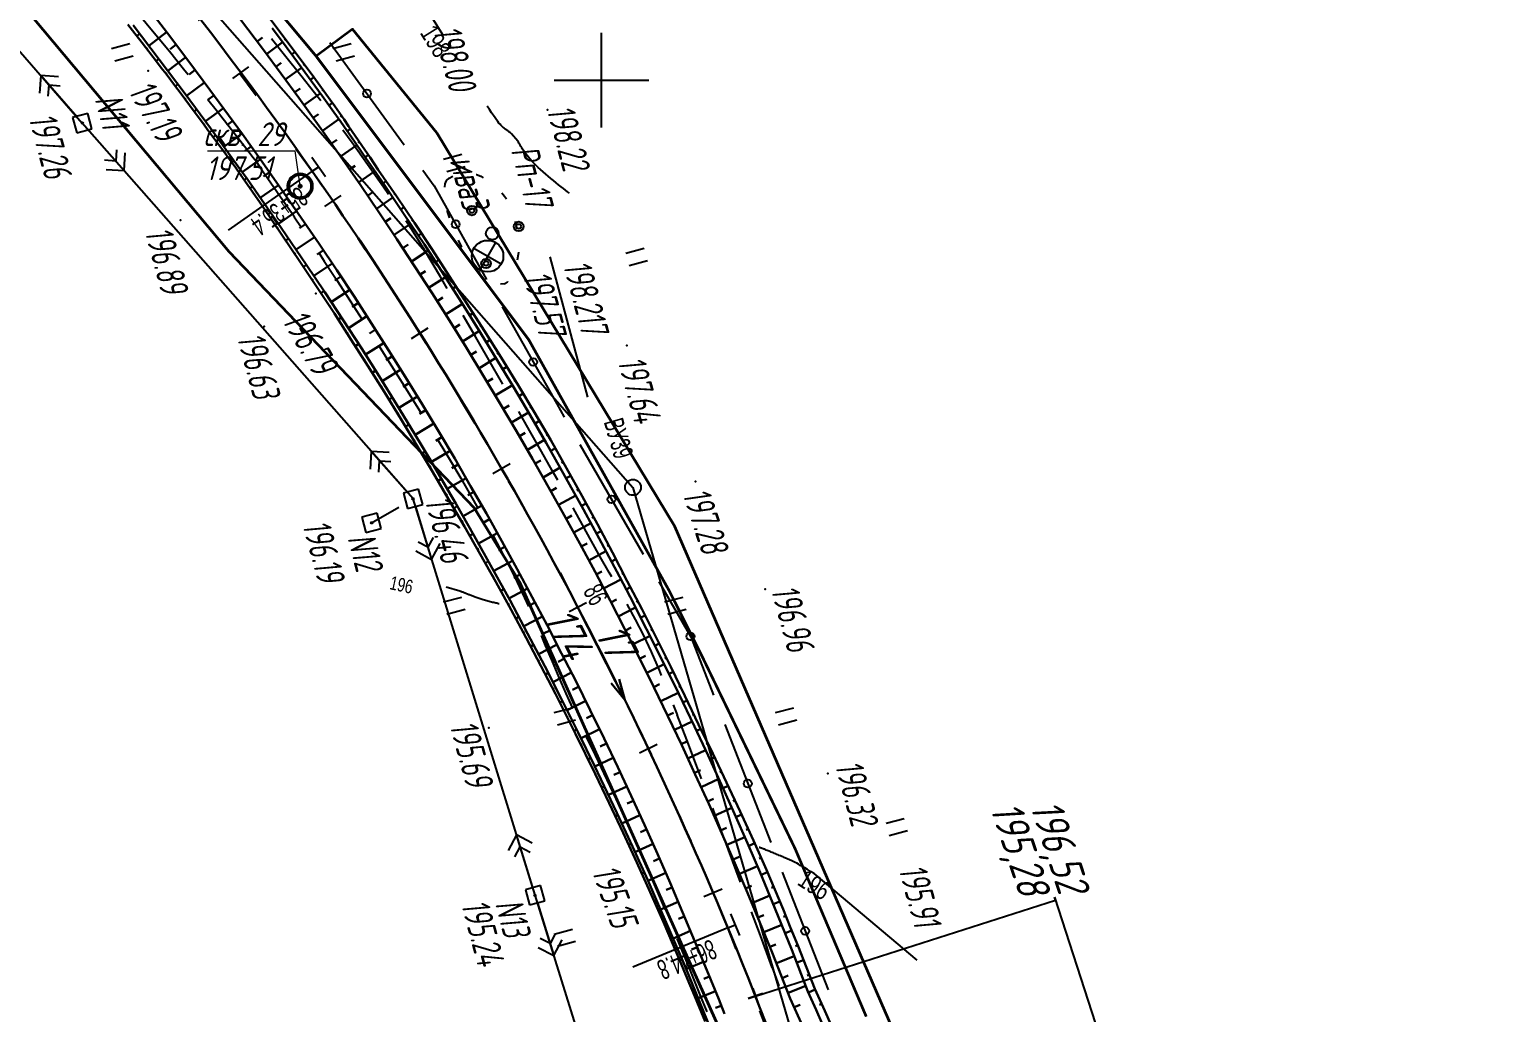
# Model space of a CAD drawing. Header units: millimetres. Extents: x -1799 to 6962, y -1020 to 4121.
# Drawn here: x 5121.9 to 5306, y 2760.7 to 2885.1 of the extents above; entities that cross this region are included whole.
import ezdxf
from ezdxf import colors
from ezdxf.entities.mleader import LeaderData, LeaderLine
from ezdxf.math import Vec2, Vec3

# ---------------------------------------------------------------- set-up
doc = ezdxf.new("R2010")
doc.units = ezdxf.units.MM
doc.linetypes.add('CONTI', pattern=[0])
doc.linetypes.add('STROT', pattern=[1.7, 0.5, -1.2])
for name, color, linetype, lineweight in [('10', 1, 'Continuous', 35), ('геология', 7, 'Continuous', 20), ('КОПИЯ_ОСЬ_13_ОТКОСЫ', 7, 'Continuous', 30), ('ОСЬ_ВЕРХ_ПОКРЫТИЯ_ГРАНИЦЫ_ПОЛОС', 7, 'Continuous', 30), ('ОСЬ_ВЕРХ_ПОКРЫТИЯ_ОСЬ', 1, 'Continuous', 30), ('Отметки', 5, 'Continuous', 30), ('Уклоны ПЧ', 5, 'Continuous', 30)]:
    doc.layers.add(name, color=color, linetype=linetype, lineweight=lineweight)
for name, color, linetype in [('_Ростелеком', 6, 'Continuous'), ('GOR_BDEFAULT', 212, 'CONTI'), ('NAD_MDEFAULT', 7, 'CONTI'), ('PI_OTDEFAULT', 172, 'CONTI'), ('PI_TTDEFAULT', 5, 'CONTI'), ('PLN_O', 7, 'CONTI'), ('SETKR', 2, 'CONTI'), ('SIT_LDEFAULT', 7, 'CONTI'), ('USLZNDEFAULT', 7, 'CONTI'), ('ZAPSKDEFAULT', 7, 'CONTI'), ('КОПИЯ_ОСЬ_ТАНГЕНСЫ', 1, 'Continuous'), ('ОСЬ_ВЕРХ_ПОКРЫТИЯ_ПИКЕТЫ', 1, 'Continuous'), ('ОСЬ_ВЕРХ_ПОКРЫТИЯ_РАЗБИВКА_КРИВ', 1, 'Continuous'), ('ОСЬ_ВЕРХ_ПОКРЫТИЯ_ТАНГЕНСЫ', 1, 'Continuous'), ('разметка', 7, 'Continuous')]:
    doc.layers.add(name, color=color, linetype=linetype)
doc.styles.add('eskd', font='spds.shx', dxfattribs={"width": 1.2, "oblique": 15})
doc.styles.add('SHRFT', font='TXT', dxfattribs={"width": 3.5})
doc.styles.get("Standard").update_dxf_attribs({"font": 'arial.ttf'})
doc.styles.add('STYLE1', font='romand.shx', dxfattribs={"width": 0.9})
doc.styles.add('ГОСТ', font='', dxfattribs={"oblique": 15, "height": 4})
doc.styles.get('ГОСТ').set_extended_font_data('GOST type A')
doc.linetypes.add('кабель_связи_проект.', pattern='A,10,-1,["/",STYLE1,S=3,R=0,X=0,Y=-1.5],-4.1', length=15.1)

# ---------------------------------------------------------------- blocks, each defined once
blk = doc.blocks.new('BL_333')
at = {"color": 0}
for p, q in [((0, -6), (0, 6)), ((-6, 0), (6, 0))]:
    blk.add_line(p, q, dxfattribs=at)
blk = doc.blocks.new('BL_2011')
at = {"color": 0}
for p, q in [((0, 0), (0, 2.4)), ((1.6, 0), (1.6, 2.4))]:
    blk.add_line(p, q, dxfattribs=at)
blk = doc.blocks.new('BL_27')
at = {"color": 0}
for p, q in [((1, 1), (-1, 1)), ((-1, 1), (-1, -1)), ((1, -1), (1, 1)), ((-1, -1), (1, -1))]:
    blk.add_line(p, q, dxfattribs=at)
blk.add_circle((0, 0), 0.1, dxfattribs=at)
blk = doc.blocks.new('BL_7')
at = {"color": 0}
for p, q in [((-1.4, 1.4), (1.4, -1.4)), ((-1.4, -1.4), (1.4, 1.4))]:
    blk.add_line(p, q, dxfattribs=at)
blk.add_circle((0, 0), 2, dxfattribs=at)
blk = doc.blocks.new('BL_2009')
at = {"color": 0}
for centre, radius in [((0, 3.46), 0.6), ((0, 3.46), 0.3), ((0, 0), 0.8), ((-3.46, -1.74), 0.6), ((-3.46, -1.74), 0.3), ((3.46, -1.74), 0.6), ((3.46, -1.74), 0.3)]:
    blk.add_circle(centre, radius, dxfattribs=at)
blk = doc.blocks.new('_None')
blk = doc.blocks.new('Крест')
at = {"layer": 'Отметки'}
for points in [[(-1, 0), (1, 0)], [(0, 1), (0, -1)]]:
    blk.add_lwpolyline(points, dxfattribs=at)
blk = doc.blocks.new('Стрелка')
at = {"layer": 'Уклоны ПЧ', "ltscale": 2}
for points in [[(-0.02, -0.05), (-0.02, 17.97)], [(-0.02, -0.05), (-0.58, 2.62)], [(-0.02, -0.05), (0.53, 2.62)]]:
    blk.add_lwpolyline(points, dxfattribs=at)

msp = doc.modelspace()

# ---------------------------------------------------------------- linework, layer by layer
at = {"layer": '10'}
for points in [[(4557.37, 2900.73), (4579.64, 2901.02), (4603.81, 2901.34), (4619.91, 2900.32), (4644.6, 2910.46), (4659.78, 2923.01), (4694.93, 2965.25), (4750.17, 3035.34), (4784.74, 3082.33), (4817.29, 3118.29), (4841.92, 3139.13), (4849.5, 3141.81), (4850.4, 3137.35), (4862.15, 3136.32), (4879.54, 3127.57), (4921.77, 3093.82), (4990.15, 3039.23), (5067.66, 2951.89), (5147.24, 2856.94), (5178.24, 2824.54), (5178.24, 2824.54), (5183.98, 2815.19), (5213.88, 2748.37)], [(5311.57, 2187.73), (5307.98, 2226.16), (5307.14, 2291.22), (5299.57, 2401.69), (5285, 2489.08), (5263.27, 2574.08), (5241.05, 2659.67), (5213.88, 2748.37), (5183.98, 2815.19), (5178.24, 2824.54), (5178.24, 2824.54), (5147.24, 2856.94), (5067.66, 2951.89), (4990.15, 3039.23), (4921.77, 3093.82), (4879.54, 3127.57), (4862.15, 3136.32), (4850.4, 3137.35)], [(5234.89, 2750.13), (5203.61, 2822.2), (5173.52, 2871.99), (5162.83, 2885.11), (5158.25, 2881.67), (5126.72, 2919.34), (5103.21, 2947.44)]]:
    msp.add_lwpolyline(points, dxfattribs=at)
at = {"layer": '_Ростелеком', "linetype": 'кабель_связи_проект.', "ltscale": 0.25, "const_width": 0.35}
msp.add_lwpolyline([(5227.85, 2760.19), (5218.85, 2781.43), (5206.95, 2806.03), (5202.95, 2814), (5185.14, 2845.82), (5185.14, 2845.82), (5158.25, 2881.67), (5129.32, 2916.23), (5103.21, 2947.44), (5071.34, 2988.98), (5054.13, 3008.1), (5034.93, 3030.9), (5019.36, 3045.91), (5000.28, 3062.64), (4959.87, 3089.54), (4931.65, 3111.72), (4915.74, 3122.39)], dxfattribs=at)
at = {"layer": 'GOR_BDEFAULT', "color": 212, "flags": 128}
for points, elevation in [([(5174.26, 2884.37), (5172.89, 2886.6)], 198), ([(5190.29, 2864.34), (5190.06, 2864.51), (5189.8, 2864.71), (5189.53, 2864.93), (5189.24, 2865.16), (5188.93, 2865.41), (5188.61, 2865.67), (5188.28, 2865.93), (5187.95, 2866.21), (5187.62, 2866.49), (5187.29, 2866.77), (5186.96, 2867.05), (5186.65, 2867.34), (5186.35, 2867.61), (5186.06, 2867.89), (5185.79, 2868.15), (5185.55, 2868.41), (5185.33, 2868.65), (5185.12, 2868.89), (5184.94, 2869.11), (5184.77, 2869.33), (5184.62, 2869.53), (5184.49, 2869.73), (5184.37, 2869.91), (5184.26, 2870.09), (5184.16, 2870.25), (5184.07, 2870.41), (5183.99, 2870.55), (5183.91, 2870.68), (5183.84, 2870.81), (5183.78, 2870.92), (5182.98, 2871.84), (5182.93, 2871.88), (5182.87, 2871.92), (5182.82, 2871.96), (5182.77, 2872), (5182.71, 2872.04), (5182.65, 2872.09), (5182.6, 2872.13), (5182.54, 2872.17), (5182.48, 2872.22), (5182.42, 2872.26), (5182.36, 2872.31), (5182.29, 2872.36), (5182.23, 2872.4), (5182.17, 2872.45), (5182.1, 2872.5), (5182.04, 2872.55), (5181.97, 2872.6), (5181.9, 2872.66), (5181.82, 2872.74), (5181.73, 2872.82), (5181.63, 2872.93), (5181.51, 2873.06), (5181.38, 2873.22), (5181.24, 2873.4), (5181.07, 2873.62), (5180.89, 2873.88), (5180.68, 2874.18), (5180.44, 2874.52), (5180.18, 2874.91), (5179.89, 2875.36)], 198), ([(5181.39, 2812.4), (5181.3, 2812.42), (5181.2, 2812.44), (5181.09, 2812.47), (5180.97, 2812.5), (5180.84, 2812.53), (5180.71, 2812.56), (5180.57, 2812.59), (5180.43, 2812.63), (5180.28, 2812.67), (5180.13, 2812.7), (5179.99, 2812.74), (5179.84, 2812.78), (5179.69, 2812.82), (5179.54, 2812.86), (5179.4, 2812.91), (5179.26, 2812.95), (5179.12, 2812.99), (5178.99, 2813.03), (5178.86, 2813.07), (5178.74, 2813.12), (5178.62, 2813.16), (5178.5, 2813.2), (5178.38, 2813.24), (5178.27, 2813.28), (5178.16, 2813.33), (5178.06, 2813.37), (5177.95, 2813.41), (5177.85, 2813.45), (5177.75, 2813.48), (5177.66, 2813.52), (5177.56, 2813.56), (5177.47, 2813.6), (5177.38, 2813.63), (5177.29, 2813.67), (5177.2, 2813.7), (5177.12, 2813.74), (5177.04, 2813.77), (5176.96, 2813.8), (5176.88, 2813.83), (5176.8, 2813.86), (5176.72, 2813.89), (5176.65, 2813.92), (5176.58, 2813.95), (5176.5, 2813.98), (5176.43, 2814.01), (5174.7, 2814.51)], 196), ([(5234.28, 2767.31), (5221.24, 2778.29), (5220.81, 2778.55), (5220.43, 2778.78), (5220.09, 2778.99), (5219.79, 2779.17), (5219.51, 2779.32), (5219.27, 2779.46), (5219.05, 2779.58), (5218.85, 2779.68), (5218.67, 2779.78), (5218.51, 2779.86), (5218.35, 2779.93), (5218.21, 2780), (5218.06, 2780.06), (5217.92, 2780.12), (5217.77, 2780.18), (5217.62, 2780.25), (5217.47, 2780.31), (5217.32, 2780.38), (5217.16, 2780.45), (5217.01, 2780.51), (5216.85, 2780.58), (5216.7, 2780.64), (5216.54, 2780.71), (5216.39, 2780.77), (5216.24, 2780.84), (5216.1, 2780.9), (5215.95, 2780.96), (5215.81, 2781.01), (5215.68, 2781.07), (5215.55, 2781.12), (5215.42, 2781.17), (5215.3, 2781.22), (5215.19, 2781.26), (5215.08, 2781.31), (5214.98, 2781.35), (5214.88, 2781.38), (5214.79, 2781.42), (5214.7, 2781.45), (5214.62, 2781.48), (5214.55, 2781.51), (5214.48, 2781.53), (5214.42, 2781.56), (5214.36, 2781.58), (5214.31, 2781.6)], 196)]:
    msp.add_lwpolyline(points, dxfattribs=dict(at, elevation=elevation))
at = {"layer": 'NAD_MDEFAULT', "color": 0}
msp.add_line((5187.82, 2856.29), (5192.58, 2838.54), dxfattribs=at)
at = {"layer": 'PI_TTDEFAULT', "color": 5}
for p in [(5137, 2879.84, 197.19), (5187.54, 2874.87, 198.22), (5128.66, 2873.21, 197.26), (5141.09, 2860.93, 196.89), (5158.19, 2851.65, 196.79), (5151.65, 2847.47, 196.63), (5197.54, 2845.08, 197.64), (5206.25, 2827.86, 197.28), (5170.51, 2825.68, 196.46), (5165.26, 2822.65, 196.19), (5215.05, 2814.26, 196.96), (5180.1, 2796.7, 195.69), (5222.99, 2790.94, 196.32), (5185.94, 2775.54, 195.24)]:
    msp.add_point(p, dxfattribs=at)
at = {"layer": 'PLN_O'}
for p, q in [((5159.97, 2883.41), (5169.39, 2870.48)), ((5171.74, 2867.24), (5173.16, 2865.29)), ((5173.16, 2865.29), (5179.82, 2853.44)), ((5181.79, 2849.96), (5188.69, 2837.68)), ((5188.69, 2837.68), (5189.64, 2836.02)), ((5191.63, 2832.55), (5199.61, 2818.68)), ((5201.61, 2815.22), (5205.64, 2808.21)), ((5205.64, 2808.21), (5208.51, 2800.84)), ((5209.96, 2797.12), (5215.76, 2782.21)), ((5217.22, 2778.48), (5223.02, 2763.57))]:
    msp.add_line(p, q, dxfattribs=at)
for centre in [(5164.68, 2876.94), (5175.9, 2860.42), (5185.71, 2842.99), (5195.62, 2825.62), (5205.6, 2808.29), (5212.86, 2789.67), (5220.12, 2771.03)]:
    msp.add_circle(centre, 0.5, dxfattribs=at)
at = {"layer": 'SIT_LDEFAULT', "color": 7}
for p, q in [((5089.73, 2917.75), (5128.66, 2873.21)), ((5137.75, 2884.59), (5135.72, 2887.03)), ((5139.68, 2882.26), (5137.75, 2884.59)), ((5152.6, 2883.92), (5154.26, 2881.85)), ((5141.48, 2880.04), (5139.68, 2882.26)), ((5154.26, 2881.85), (5156.31, 2879.26)), ((5123.4, 2879.23), (5123.24, 2876.98)), ((5128, 2873.96), (5123.4, 2879.23)), ((5125.65, 2879.08), (5123.4, 2879.23)), ((5142.06, 2879.31), (5141.48, 2880.04)), ((5156.32, 2879.26), (5158.04, 2877.1)), ((5124.35, 2876.62), (5124.45, 2878.03)), ((5124.45, 2878.03), (5125.86, 2877.93)), ((5145.6, 2874.84), (5144.55, 2876.17)), ((5158.04, 2877.1), (5158.84, 2876.08)), ((5147.55, 2872.35), (5145.6, 2874.84)), ((5170.51, 2825.68), (5128.66, 2873.21)), ((5129.32, 2872.46), (5133.95, 2867.21)), ((5149.17, 2870.26), (5147.55, 2872.35)), ((5162.82, 2870.7), (5161.64, 2872.33)), ((5132.98, 2869.82), (5132.89, 2868.41)), ((5150.29, 2868.82), (5149.17, 2870.26)), ((5164.75, 2867.99), (5162.82, 2870.7)), ((5132.89, 2868.41), (5131.48, 2868.5)), ((5133.95, 2867.21), (5134.09, 2869.46)), ((5150.7, 2868.29), (5150.29, 2868.82)), ((5150.7, 2868.29), (5151.09, 2867.73)), ((5166.78, 2865.1), (5164.75, 2867.99)), ((5131.69, 2867.35), (5133.95, 2867.21)), ((5151.09, 2867.73), (5152.14, 2866.21)), ((5152.14, 2866.21), (5153.66, 2863.99)), ((5174.75, 2865.94), (5175.07, 2866.26)), ((5175.07, 2866.26), (5175.56, 2866.51)), ((5178.5, 2866.7), (5178.55, 2866.69)), ((5178.55, 2866.7), (5179.08, 2866.48)), ((5179.08, 2866.48), (5179.4, 2866.29)), ((5167.41, 2864.16), (5166.77, 2865.09)), ((5174.52, 2865.1), (5174.58, 2865.51)), ((5174.58, 2865.51), (5174.75, 2865.94)), ((5181.73, 2864.4), (5182.09, 2863.97)), ((5153.67, 2863.99), (5155.49, 2861.34)), ((5182.09, 2863.97), (5182.34, 2863.62)), ((5155.48, 2861.34), (5156.36, 2860.05)), ((5170.35, 2859.77), (5169.64, 2860.85)), ((5174.87, 2862.04), (5174.85, 2862.14)), ((5175.06, 2861.38), (5174.87, 2862.04)), ((5175.13, 2861.18), (5175.06, 2861.38)), ((5183.41, 2860.82), (5183.62, 2859.84)), ((5172, 2857.1), (5170.35, 2859.77)), ((5173.99, 2853.76), (5172, 2857.1)), ((5176.65, 2857.62), (5176.27, 2858.41)), ((5176.71, 2857.51), (5176.65, 2857.62)), ((5158.61, 2856.74), (5159.27, 2855.75)), ((5159.27, 2855.75), (5160.87, 2853.33)), ((5183.81, 2856.57), (5183.67, 2855.89)), ((5183.84, 2856.87), (5183.81, 2856.57)), ((5160.87, 2853.33), (5162.54, 2850.73)), ((5174.84, 2852.3), (5173.98, 2853.76)), ((5178.56, 2854.64), (5178.27, 2854.96)), ((5178.98, 2854.27), (5178.56, 2854.64)), ((5182.05, 2852.86), (5181.59, 2852.82)), ((5182.45, 2853.13), (5182.05, 2852.85)), ((5182.47, 2853.16), (5182.45, 2853.13)), ((5162.54, 2850.73), (5164.06, 2848.35)), ((5178.44, 2846.15), (5176.86, 2848.86)), ((5180.61, 2842.4), (5178.44, 2846.15)), ((5166.2, 2844.98), (5166.96, 2843.79)), ((5166.97, 2843.79), (5169.37, 2839.98)), ((5181.88, 2840.2), (5180.61, 2842.4)), ((5169.37, 2839.98), (5171.54, 2836.52)), ((5184.09, 2836.36), (5183.88, 2836.73)), ((5185.42, 2834.04), (5184.1, 2836.36)), ((5173.65, 2833.13), (5173.69, 2833.07)), ((5173.68, 2833.06), (5175.25, 2830.48)), ((5186.76, 2831.67), (5185.42, 2834.04)), ((5165.22, 2831.68), (5165.08, 2829.43)), ((5169.85, 2826.43), (5165.22, 2831.68)), ((5167.48, 2831.54), (5165.22, 2831.68)), ((5188.11, 2829.28), (5186.76, 2831.67)), ((5166.19, 2829.07), (5166.28, 2830.48)), ((5166.28, 2830.48), (5167.69, 2830.39)), ((5175.25, 2830.48), (5176.54, 2828.3)), ((5188.81, 2828.04), (5188.11, 2829.28)), ((5176.54, 2828.3), (5177.82, 2826.05)), ((5170.46, 2825.65), (5170.51, 2825.68)), ((5185.94, 2775.54), (5170.51, 2825.68)), ((5177.83, 2826.05), (5178.71, 2824.5)), ((5165.26, 2822.65), (5168.72, 2824.65)), ((5170.8, 2824.72), (5172.86, 2818.03)), ((5191.94, 2822.39), (5190.75, 2824.54)), ((5193.09, 2820.32), (5191.94, 2822.39)), ((5172.39, 2819.56), (5171.14, 2820.22)), ((5173.05, 2820.81), (5172.39, 2819.56)), ((5180.63, 2821), (5181.54, 2819.32)), ((5194.2, 2818.34), (5193.09, 2820.32)), ((5170.86, 2819.09), (5172.86, 2818.03)), ((5172.86, 2818.03), (5173.92, 2820.03)), ((5181.54, 2819.32), (5182.65, 2817.18)), ((5195.33, 2816.36), (5194.2, 2818.34)), ((5182.65, 2817.18), (5183.68, 2815.15)), ((5183.68, 2815.15), (5184.63, 2813.17)), ((5195.64, 2815.82), (5195.33, 2816.36)), ((5184.63, 2813.17), (5185.13, 2812.06)), ((5198.66, 2810.4), (5197.61, 2812.34)), ((5199.7, 2808.38), (5198.66, 2810.4)), ((5186.71, 2808.38), (5187.23, 2807.13)), ((5200.67, 2806.33), (5199.7, 2808.38)), ((5187.24, 2807.13), (5188.09, 2805.11)), ((5201.67, 2804.03), (5200.67, 2806.33)), ((5188.09, 2805.11), (5188.95, 2803.09)), ((5201.95, 2803.34), (5201.67, 2804.03)), ((5188.95, 2803.09), (5189.84, 2801.08)), ((5189.84, 2801.08), (5190.7, 2799.22)), ((5203.95, 2798.36), (5203.45, 2799.63)), ((5205.15, 2795.2), (5203.94, 2798.36)), ((5192.43, 2795.6), (5193.55, 2793.26)), ((5206.38, 2791.97), (5205.15, 2795.2)), ((5193.55, 2793.26), (5195.04, 2790.13)), ((5207.02, 2790.28), (5206.38, 2791.97)), ((5195.04, 2790.13), (5196.56, 2786.92)), ((5196.56, 2786.92), (5196.72, 2786.58)), ((5208.75, 2785.71), (5208.44, 2786.54)), ((5209.99, 2782.44), (5208.75, 2785.71)), ((5183.59, 2783.19), (5182.53, 2781.19)), ((5183.4, 2780.41), (5184.06, 2781.66)), ((5185.65, 2776.5), (5183.59, 2783.19)), ((5185.59, 2782.13), (5183.59, 2783.19)), ((5184.06, 2781.66), (5185.31, 2781)), ((5198.38, 2782.95), (5199.39, 2780.68)), ((5211.39, 2778.67), (5209.99, 2782.44)), ((5199.39, 2780.68), (5200.77, 2777.49)), ((5211.94, 2777.18), (5211.39, 2778.67)), ((5200.77, 2777.49), (5202.28, 2773.93)), ((5201.7, 2725.15), (5185.94, 2775.54)), ((5186.24, 2774.59), (5188.33, 2767.9)), ((5202.28, 2773.93), (5202.35, 2773.76)), ((5214.45, 2770.44), (5213.34, 2773.43)), ((5188.51, 2770.68), (5187.85, 2769.43)), ((5215.96, 2766.39), (5214.45, 2770.44)), ((5186.32, 2768.95), (5188.33, 2767.9)), ((5187.85, 2769.43), (5186.6, 2770.09)), ((5188.33, 2767.9), (5189.38, 2769.91)), ((5203.9, 2770.07), (5205.46, 2766.3)), ((5205.45, 2766.3), (5206.98, 2762.52)), ((5216.84, 2764.07), (5215.97, 2766.39)), ((5206.98, 2762.52), (5207.66, 2760.81))]:
    msp.add_line(p, q, dxfattribs=at)
at = {"layer": 'геология', "color": 1, "linetype": 'Continuous'}
for p, q in [((5144.48, 2869.69), (5155.57, 2869.69)), ((5155.57, 2869.69), (5156.19, 2865.28))]:
    msp.add_line(p, q, dxfattribs=at)
at = {"layer": 'геология', "color": 1, "linetype": 'Continuous', "lineweight": 50}
for radius in [1.5, 0.103]:
    msp.add_circle((5156.22, 2865.23), radius, dxfattribs=at)
at = {"layer": 'КОПИЯ_ОСЬ_13_ОТКОСЫ'}
for points in [[(5137.33, 2887.33), (5139.45, 2884.57), (5142.14, 2881.01), (5144.81, 2877.43), (5148.91, 2871.82), (5151.22, 2868.59), (5153.5, 2865.35), (5156.36, 2861.24), (5158.63, 2857.93), (5160.87, 2854.59), (5163.08, 2851.24), (5165.26, 2847.87), (5167.42, 2844.49), (5169.55, 2841.08), (5171.65, 2837.66), (5173.73, 2834.23), (5175.78, 2830.77), (5177.79, 2827.3), (5179.78, 2823.81), (5181.75, 2820.31), (5183.68, 2816.79), (5185.59, 2813.26), (5187.46, 2809.71), (5189.31, 2806.14), (5191.13, 2802.56), (5192.92, 2798.97), (5194.68, 2795.36), (5196.41, 2791.74), (5198.11, 2788.1), (5199.78, 2784.45), (5201.43, 2780.78), (5203.04, 2777.11), (5204.62, 2773.42), (5206.18, 2769.71), (5207.7, 2766.05), (5209.19, 2762.38), (5209.93, 2760.54)], [(5148.54, 2886.49), (5151.57, 2882.47), (5153.81, 2879.44), (5156.05, 2876.39), (5158.82, 2872.54), (5161.56, 2868.66), (5163.88, 2865.3), (5166.18, 2861.93), (5168.45, 2858.53), (5170.7, 2855.12), (5172.91, 2851.69), (5175.1, 2848.24), (5177.26, 2844.77), (5179.4, 2841.28), (5181.5, 2837.78), (5183.58, 2834.26), (5185.62, 2830.73), (5187.64, 2827.18), (5189.63, 2823.61), (5191.59, 2820.03), (5193.53, 2816.43), (5195.43, 2812.81), (5197.3, 2809.18), (5199.14, 2805.54), (5200.96, 2801.87), (5202.74, 2798.2), (5204.5, 2794.51), (5206.22, 2790.81), (5207.92, 2787.09), (5209.58, 2783.36), (5211.22, 2779.62), (5212.82, 2775.86), (5214.39, 2772.09), (5215.94, 2768.31), (5218.24, 2762.5), (5219.77, 2759.04)], [(5151.86, 2887.11), (5155.83, 2881.86), (5157.94, 2879.02), (5160.03, 2876.15), (5160.62, 2875.33), (5161.2, 2874.5), (5161.78, 2873.66), (5162.36, 2872.83), (5164.03, 2870.39), (5165.07, 2868.84), (5166.11, 2867.29), (5168.41, 2863.95), (5170.68, 2860.59), (5172.92, 2857.21), (5175.14, 2853.81), (5177.32, 2850.4), (5179.51, 2846.98), (5181.66, 2843.54), (5183.79, 2840.08), (5185.88, 2836.61), (5187.96, 2833.12), (5189.94, 2829.58), (5191.91, 2826.03), (5193.84, 2822.47), (5195.74, 2818.88), (5197.62, 2815.28), (5199.48, 2811.68), (5201.31, 2808.06), (5203.12, 2804.43), (5204.89, 2800.78), (5206.64, 2797.12), (5208.42, 2793.47), (5210.17, 2789.81), (5211.89, 2786.14), (5213.58, 2782.45), (5215.24, 2778.74), (5217.32, 2773.79), (5218.28, 2771.44), (5219.23, 2769.09), (5221.34, 2763.71), (5222.17, 2761.86), (5222.59, 2760.93), (5223.43, 2759.09)], [(5134.43, 2885.7), (5135.03, 2884.92), (5136.25, 2883.36), (5138.06, 2881.01), (5138.65, 2880.22), (5139.25, 2879.43), (5139.85, 2878.65), (5140.43, 2877.85), (5141.03, 2877.06), (5141.62, 2876.28), (5142.21, 2875.48), (5142.56, 2875.01), (5143.98, 2873.11), (5144.56, 2872.31), (5146.33, 2869.94), (5146.91, 2869.14), (5147.49, 2868.35), (5148.07, 2867.55), (5148.65, 2866.75), (5151.44, 2862.69), (5153.99, 2858.95), (5156.2, 2855.69), (5158.39, 2852.42), (5160.55, 2849.12), (5162.68, 2845.81), (5164.79, 2842.49), (5166.88, 2839.16), (5168.96, 2835.81), (5171, 2832.44), (5173.02, 2829.06), (5175.01, 2825.66), (5177.03, 2822.19), (5179.02, 2818.69), (5180.98, 2815.19), (5182.91, 2811.66), (5184.82, 2808.12), (5186.69, 2804.57), (5188.54, 2801), (5191.08, 2795.97), (5193.56, 2790.92), (5195.34, 2787.19), (5197.1, 2783.45), (5198.82, 2779.7), (5200.51, 2775.93), (5202.18, 2772.15), (5204.45, 2766.86), (5204.83, 2765.95), (5205.59, 2764.14), (5205.97, 2763.22), (5207.48, 2759.57)], [(5135.09, 2885.59), (5138.39, 2881.27), (5141.66, 2876.92), (5144.88, 2872.55), (5146.62, 2870.16), (5148.35, 2867.75), (5149.5, 2866.15), (5153.84, 2859.95), (5157, 2855.33), (5159.36, 2851.82), (5161.68, 2848.3), (5163.97, 2844.75), (5166.23, 2841.18), (5168.46, 2837.59), (5170.66, 2833.99), (5172.83, 2830.36), (5174.97, 2826.72), (5175.91, 2825.1), (5178.24, 2821.02), (5180.53, 2816.93), (5182.78, 2812.81), (5184.99, 2808.67), (5187.17, 2804.51), (5189.31, 2800.33), (5191.41, 2796.13), (5193.47, 2791.92), (5194.28, 2790.22), (5196.29, 2785.98), (5198.27, 2781.72), (5200.2, 2777.44), (5202.08, 2773.14), (5202.84, 2771.4), (5203.58, 2769.66), (5204.92, 2766.52), (5205.87, 2764.25), (5208.19, 2758.58)], [(5135.09, 2885.59), (5138.39, 2881.27), (5141.66, 2876.92), (5144.88, 2872.55), (5146.62, 2870.16), (5148.35, 2867.75), (5149.5, 2866.15), (5153.84, 2859.95), (5157, 2855.33), (5159.36, 2851.82), (5161.68, 2848.3), (5163.97, 2844.75), (5166.23, 2841.18), (5168.46, 2837.59), (5170.66, 2833.99), (5172.83, 2830.36), (5174.97, 2826.72), (5175.91, 2825.1), (5178.24, 2821.02), (5180.53, 2816.93), (5182.78, 2812.81), (5184.99, 2808.67), (5187.17, 2804.51), (5189.31, 2800.33), (5191.41, 2796.13), (5193.47, 2791.92), (5194.28, 2790.22), (5196.29, 2785.98), (5198.27, 2781.72), (5200.2, 2777.44), (5202.08, 2773.14), (5202.84, 2771.4), (5203.58, 2769.66), (5204.92, 2766.52), (5205.87, 2764.25), (5208.19, 2758.58)], [(5135.57, 2884.23), (5135.93, 2884.5)], [(5139.33, 2884.73), (5137.08, 2883)], [(5152.69, 2885.21), (5153.6, 2883.99), (5155.41, 2881.56), (5158.99, 2876.65), (5160.47, 2874.6), (5161.35, 2873.36), (5162.8, 2871.29), (5163.1, 2870.87), (5164.16, 2869.34), (5165.22, 2867.81), (5166.84, 2865.45), (5169.4, 2861.65), (5171.94, 2857.84), (5174.44, 2853.99), (5176.9, 2850.13), (5179.05, 2846.69), (5181.16, 2843.24), (5183.25, 2839.77), (5185.32, 2836.28), (5187.35, 2832.77), (5189.73, 2828.57), (5192.06, 2824.35), (5194.36, 2820.11), (5196.62, 2815.85), (5197.96, 2813.28), (5200.05, 2809.21), (5202.11, 2805.12), (5204.14, 2801.01), (5206.12, 2796.88), (5207.84, 2793.21), (5209.53, 2789.52), (5211.19, 2785.83), (5212.82, 2782.12), (5214.42, 2778.4), (5216.3, 2773.91), (5218.42, 2768.65), (5220.48, 2763.37), (5221.51, 2761.06), (5222.32, 2759.21)], [(5152.69, 2885.21), (5153.6, 2883.99), (5155.41, 2881.56), (5158.99, 2876.65), (5160.47, 2874.6), (5161.35, 2873.36), (5162.8, 2871.29), (5163.1, 2870.87), (5164.16, 2869.34), (5165.22, 2867.81), (5166.84, 2865.45), (5169.4, 2861.65), (5171.94, 2857.84), (5174.44, 2853.99), (5176.9, 2850.13), (5179.05, 2846.69), (5181.17, 2843.24), (5183.25, 2839.77), (5185.32, 2836.28), (5187.35, 2832.77), (5189.73, 2828.57), (5192.06, 2824.35), (5194.36, 2820.11), (5196.62, 2815.85), (5197.96, 2813.28), (5200.05, 2809.21), (5202.11, 2805.12), (5204.14, 2801.01), (5206.12, 2796.88), (5207.84, 2793.21), (5209.53, 2789.52), (5211.19, 2785.83), (5212.82, 2782.12), (5214.42, 2778.4), (5216.3, 2773.91), (5218.42, 2768.65), (5220.48, 2763.37), (5221.51, 2761.06), (5222.32, 2759.21)], [(5136.8, 2882.64), (5136.92, 2882.74)], [(5140.54, 2883.14), (5139.78, 2882.57)], [(5150.77, 2883.54), (5151.45, 2884.05)], [(5151.97, 2881.94), (5154, 2883.45)], [(5154.36, 2883.8), (5154.23, 2883.7)], [(5138.02, 2881.06), (5138.36, 2881.32)], [(5141.74, 2881.54), (5139.48, 2879.83)], [(5153.16, 2880.33), (5153.84, 2880.83)], [(5155.57, 2882.21), (5155.16, 2881.9)], [(5139.22, 2879.46), (5139.34, 2879.55)], [(5142.94, 2879.94), (5142.19, 2879.37)], [(5154.34, 2878.72), (5156.39, 2880.22)], [(5156.76, 2880.6), (5156.63, 2880.5)], [(5157.95, 2879), (5157.52, 2878.67)], [(5140.42, 2877.86), (5140.77, 2878.12)], [(5144.14, 2878.34), (5141.86, 2876.65)], [(5155.53, 2877.11), (5156.21, 2877.6)], [(5159.14, 2877.38), (5158.99, 2877.28)], [(5141.63, 2876.27), (5141.74, 2876.35)], [(5145.33, 2876.73), (5144.56, 2876.17)], [(5156.7, 2875.49), (5158.76, 2876.97)], [(5160.31, 2875.76), (5159.86, 2875.44)], [(5142.82, 2874.66), (5143.15, 2874.91)], [(5146.51, 2875.11), (5144.23, 2873.45)], [(5147.69, 2873.5), (5146.93, 2872.94)], [(5157.87, 2873.86), (5158.56, 2874.36)], [(5159.03, 2872.24), (5161.1, 2873.71)], [(5161.46, 2874.13), (5161.31, 2874.02)], [(5144.02, 2873.06), (5144.13, 2873.14)], [(5145.21, 2871.45), (5145.52, 2871.68)], [(5148.87, 2871.88), (5146.58, 2870.21)], [(5162.6, 2872.48), (5162.17, 2872.19)], [(5146.4, 2869.84), (5146.5, 2869.92)], [(5150.03, 2870.26), (5149.27, 2869.71)], [(5160.19, 2870.61), (5160.88, 2871.09)], [(5161.34, 2868.97), (5163.41, 2870.42)], [(5163.72, 2870.83), (5163.58, 2870.73)], [(5147.58, 2868.23), (5147.86, 2868.44)], [(5151.19, 2868.63), (5148.89, 2867)], [(5164.85, 2869.18), (5164.46, 2868.91)], [(5148.75, 2866.61), (5148.84, 2866.67)], [(5152.35, 2867), (5151.58, 2866.45)], [(5162.48, 2867.33), (5163.18, 2867.81)], [(5163.62, 2865.68), (5165.69, 2867.11)], [(5165.97, 2867.52), (5165.83, 2867.43)], [(5149.88, 2864.96), (5150.18, 2865.17)], [(5153.5, 2865.36), (5151.18, 2863.74)], [(5164.75, 2864.03), (5165.44, 2864.51)], [(5167.1, 2865.87), (5166.72, 2865.61)], [(5151.01, 2863.31), (5151.12, 2863.38)], [(5154.64, 2863.72), (5153.87, 2863.18)], [(5165.88, 2862.38), (5167.96, 2863.79)], [(5168.23, 2864.22), (5168.1, 2864.13)], [(5169.35, 2862.56), (5168.97, 2862.3)], [(5152.14, 2861.66), (5152.48, 2861.89)], [(5155.78, 2862.08), (5153.47, 2860.48)], [(5166.99, 2860.72), (5167.69, 2861.19)], [(5170.47, 2860.9), (5170.34, 2860.82)], [(5153.27, 2860.01), (5153.38, 2860.08)], [(5158.05, 2858.78), (5155.72, 2857.2)], [(5156.92, 2860.43), (5156.14, 2859.9)], [(5168.1, 2859.06), (5170.2, 2860.46)], [(5171.58, 2859.24), (5171.18, 2858.98)], [(5154.39, 2858.35), (5154.76, 2858.6)], [(5159.17, 2857.12), (5158.39, 2856.6)], [(5169.21, 2857.39), (5169.91, 2857.85)], [(5170.31, 2855.72), (5172.42, 2857.1)], [(5172.68, 2857.57), (5172.55, 2857.49)], [(5155.52, 2856.7), (5155.64, 2856.78)], [(5156.64, 2855.04), (5157.02, 2855.3)], [(5160.28, 2855.46), (5157.96, 2853.91)], [(5173.78, 2855.9), (5173.38, 2855.64)], [(5157.75, 2853.38), (5157.88, 2853.46)], [(5161.39, 2853.8), (5160.62, 2853.28)], [(5171.4, 2854.04), (5172.1, 2854.5)], [(5172.48, 2852.36), (5174.61, 2853.73)], [(5174.87, 2854.22), (5174.73, 2854.14)], [(5158.85, 2851.71), (5159.25, 2851.98)], [(5162.5, 2852.13), (5160.17, 2850.6)], [(5175.95, 2852.54), (5175.54, 2852.28)], [(5159.95, 2850.04), (5160.08, 2850.13)], [(5163.59, 2850.46), (5162.81, 2849.95)], [(5173.56, 2850.68), (5174.27, 2851.13)], [(5174.63, 2848.99), (5176.77, 2850.34)], [(5177.03, 2850.86), (5176.89, 2850.77)], [(5161.04, 2848.36), (5161.46, 2848.63)], [(5164.68, 2848.78), (5162.35, 2847.27)], [(5175.69, 2847.29), (5176.41, 2847.74)], [(5178.11, 2849.17), (5177.68, 2848.9)], [(5162.12, 2846.68), (5162.26, 2846.77)], [(5165.76, 2847.1), (5164.98, 2846.6)], [(5176.75, 2845.6), (5178.9, 2846.93)], [(5179.18, 2847.49), (5179.04, 2847.39)], [(5163.2, 2845), (5163.64, 2845.27)], [(5166.84, 2845.41), (5164.5, 2843.93)], [(5177.8, 2843.9), (5178.52, 2844.34)], [(5180.25, 2845.79), (5179.78, 2845.5)], [(5181.31, 2844.1), (5181.15, 2844)], [(5164.27, 2843.31), (5164.42, 2843.4)], [(5167.9, 2843.72), (5167.12, 2843.23)], [(5178.85, 2842.19), (5181, 2843.5)], [(5182.36, 2842.4), (5181.86, 2842.09)], [(5165.34, 2841.61), (5165.78, 2841.9)], [(5168.97, 2842.03), (5166.62, 2840.56)], [(5170.02, 2840.33), (5169.24, 2839.84)], [(5179.88, 2840.48), (5180.6, 2840.92)], [(5183.41, 2840.69), (5183.24, 2840.59)], [(5166.41, 2839.92), (5166.55, 2840.02)], [(5167.46, 2838.23), (5167.9, 2838.5)], [(5171.07, 2838.62), (5168.72, 2837.18)], [(5180.91, 2838.77), (5183.08, 2840.06)], [(5184.45, 2838.99), (5183.91, 2838.66)], [(5172.11, 2836.91), (5171.32, 2836.44)], [(5181.94, 2837.05), (5182.66, 2837.48)], [(5185.49, 2837.27), (5185.31, 2837.17)], [(5168.52, 2836.52), (5168.66, 2836.61)], [(5169.56, 2834.82), (5170, 2835.09)], [(5173.14, 2835.2), (5170.79, 2833.78)], [(5182.96, 2835.33), (5185.13, 2836.6)], [(5186.51, 2835.56), (5185.94, 2835.21)], [(5170.6, 2833.11), (5170.74, 2833.2)], [(5174.17, 2833.49), (5173.38, 2833.02)], [(5183.97, 2833.6), (5184.69, 2834.02)], [(5184.97, 2831.87), (5187.15, 2833.13)], [(5187.53, 2833.84), (5187.34, 2833.72)], [(5171.63, 2831.4), (5172.06, 2831.65)], [(5175.19, 2831.77), (5172.83, 2830.37)], [(5188.53, 2832.1), (5187.93, 2831.76)], [(5172.65, 2829.68), (5172.8, 2829.76)], [(5176.2, 2830.04), (5175.41, 2829.58)], [(5185.96, 2830.14), (5186.69, 2830.55)], [(5186.95, 2828.4), (5189.13, 2829.63)], [(5189.51, 2830.36), (5189.31, 2830.25)], [(5173.67, 2827.96), (5174.1, 2828.21)], [(5177.21, 2828.31), (5174.84, 2826.94)], [(5190.48, 2828.61), (5189.89, 2828.28)], [(5174.68, 2826.23), (5174.83, 2826.31)], [(5178.21, 2826.58), (5177.42, 2826.13)], [(5187.94, 2826.66), (5188.66, 2827.06)], [(5188.91, 2824.91), (5191.09, 2826.12)], [(5191.45, 2826.86), (5191.25, 2826.75)], [(5175.69, 2824.5), (5176.11, 2824.75)], [(5179.2, 2824.84), (5176.83, 2823.5)], [(5192.41, 2825.11), (5191.83, 2824.79)], [(5176.69, 2822.77), (5176.83, 2822.85)], [(5180.19, 2823.1), (5179.39, 2822.66)], [(5189.88, 2823.16), (5190.61, 2823.56)], [(5190.84, 2821.41), (5193.02, 2822.6)], [(5193.36, 2823.35), (5193.17, 2823.24)], [(5177.69, 2821.04), (5178.1, 2821.27)], [(5181.16, 2821.36), (5178.79, 2820.04)], [(5194.31, 2821.59), (5193.73, 2821.28)], [(5178.68, 2819.3), (5178.81, 2819.38)], [(5182.13, 2819.61), (5181.34, 2819.17)], [(5191.8, 2819.65), (5192.53, 2820.04)], [(5192.75, 2817.89), (5194.92, 2819.05)], [(5195.25, 2819.82), (5195.06, 2819.72)], [(5179.66, 2817.56), (5180.06, 2817.78)], [(5183.1, 2817.86), (5180.73, 2816.56)], [(5193.69, 2816.12), (5194.41, 2816.51)], [(5196.18, 2818.05), (5195.61, 2817.75)], [(5180.64, 2815.81), (5180.77, 2815.88)], [(5184.06, 2816.1), (5183.26, 2815.67)], [(5194.62, 2814.35), (5196.8, 2815.5)], [(5197.1, 2816.28), (5196.92, 2816.18)], [(5181.6, 2814.06), (5181.99, 2814.27)], [(5185, 2814.34), (5182.64, 2813.07)], [(5195.55, 2812.58), (5196.27, 2812.96)], [(5198.03, 2814.5), (5197.47, 2814.21)], [(5198.94, 2812.72), (5198.76, 2812.63)], [(5182.56, 2812.31), (5182.69, 2812.37)], [(5185.95, 2812.58), (5185.16, 2812.16)], [(5196.47, 2810.81), (5198.66, 2811.93)], [(5199.86, 2810.94), (5199.31, 2810.66)], [(5183.52, 2810.55), (5183.89, 2810.75)], [(5186.88, 2810.81), (5184.52, 2809.56)], [(5187.81, 2809.04), (5187.02, 2808.63)], [(5197.38, 2809.03), (5198.11, 2809.4)], [(5200.76, 2809.16), (5200.58, 2809.07)], [(5184.46, 2808.79), (5184.59, 2808.85)], [(5185.4, 2807.02), (5185.76, 2807.21)], [(5188.73, 2807.26), (5186.37, 2806.04)], [(5198.29, 2807.24), (5200.49, 2808.36)], [(5201.66, 2807.37), (5201.12, 2807.1)], [(5189.65, 2805.48), (5188.86, 2805.08)], [(5199.18, 2805.46), (5199.92, 2805.82)], [(5202.55, 2805.58), (5202.37, 2805.49)], [(5186.34, 2805.25), (5186.46, 2805.31)], [(5187.26, 2803.48), (5187.61, 2803.66)], [(5190.55, 2803.7), (5188.2, 2802.51)], [(5200.08, 2803.67), (5202.29, 2804.76)], [(5203.43, 2803.79), (5202.9, 2803.53)], [(5188.18, 2801.7), (5188.3, 2801.76)], [(5191.45, 2801.92), (5190.67, 2801.52)], [(5200.96, 2801.87), (5201.7, 2802.23)], [(5204.31, 2801.99), (5204.13, 2801.9)], [(5189.09, 2799.92), (5189.43, 2800.09)], [(5192.35, 2800.13), (5190, 2798.96)], [(5201.84, 2800.07), (5204.06, 2801.16)], [(5205.18, 2800.19), (5204.65, 2799.94)], [(5190, 2798.13), (5190.11, 2798.19)], [(5193.23, 2798.33), (5192.45, 2797.95)], [(5202.71, 2798.27), (5203.45, 2798.63)], [(5206.04, 2798.38), (5205.86, 2798.3)], [(5190.89, 2796.34), (5191.22, 2796.51)], [(5194.11, 2796.54), (5191.77, 2795.4)], [(5203.57, 2796.47), (5205.81, 2797.53)], [(5206.9, 2796.58), (5206.38, 2796.32)], [(5191.78, 2794.55), (5191.89, 2794.61)], [(5194.98, 2794.73), (5194.2, 2794.36)], [(5204.43, 2794.66), (5205.17, 2795.01)], [(5207.78, 2794.78), (5207.61, 2794.7)], [(5192.66, 2792.76), (5192.99, 2792.92)], [(5195.84, 2792.93), (5193.51, 2791.82)], [(5205.27, 2792.85), (5207.52, 2793.9)], [(5208.65, 2792.98), (5208.07, 2792.7)], [(5193.54, 2790.96), (5193.64, 2791.01)], [(5196.7, 2791.12), (5195.92, 2790.76)], [(5206.12, 2791.04), (5206.87, 2791.38)], [(5209.52, 2791.18), (5209.32, 2791.09)], [(5194.41, 2789.16), (5194.72, 2789.31)], [(5197.55, 2789.31), (5195.23, 2788.23)], [(5206.95, 2789.22), (5209.2, 2790.25)], [(5210.37, 2789.37), (5209.74, 2789.07)], [(5195.27, 2787.35), (5195.37, 2787.4)], [(5198.39, 2787.5), (5197.62, 2787.14)], [(5207.78, 2787.4), (5208.53, 2787.74)], [(5211.22, 2787.56), (5211.01, 2787.46)], [(5196.12, 2785.54), (5196.43, 2785.69)], [(5199.22, 2785.68), (5196.92, 2784.63)], [(5208.6, 2785.57), (5210.85, 2786.58)], [(5212.07, 2785.75), (5211.37, 2785.42)], [(5196.97, 2783.73), (5197.07, 2783.78)], [(5200.05, 2783.86), (5199.28, 2783.51)], [(5209.41, 2783.75), (5210.16, 2784.08)], [(5212.9, 2783.93), (5212.67, 2783.82)], [(5197.81, 2781.92), (5198.11, 2782.06)], [(5200.87, 2782.03), (5198.59, 2781.01)], [(5210.22, 2781.92), (5212.48, 2782.9)], [(5213.73, 2782.11), (5212.97, 2781.77)], [(5198.64, 2780.1), (5198.74, 2780.14)], [(5201.68, 2780.21), (5200.92, 2779.87)], [(5211.01, 2780.08), (5211.77, 2780.41)], [(5214.55, 2780.29), (5214.3, 2780.17)], [(5199.47, 2778.28), (5199.76, 2778.41)], [(5202.49, 2778.38), (5200.22, 2777.38)], [(5211.8, 2778.24), (5214.07, 2779.21)], [(5215.36, 2778.45), (5214.54, 2778.11)], [(5200.28, 2776.45), (5200.38, 2776.5)], [(5203.29, 2776.54), (5202.53, 2776.21)], [(5212.59, 2776.4), (5213.34, 2776.73)], [(5216.14, 2776.61), (5215.86, 2776.5)], [(5201.09, 2774.62), (5201.38, 2774.75)], [(5204.07, 2774.7), (5201.82, 2773.74)], [(5213.36, 2774.56), (5215.63, 2775.51)], [(5216.91, 2774.77), (5216.08, 2774.42)], [(5201.9, 2772.79), (5201.99, 2772.83)], [(5204.86, 2772.86), (5204.11, 2772.55)], [(5214.13, 2772.72), (5214.89, 2773.03)], [(5217.68, 2772.92), (5217.4, 2772.81)], [(5202.69, 2770.95), (5202.98, 2771.08)], [(5205.63, 2771.02), (5203.4, 2770.09)], [(5214.89, 2770.87), (5217.16, 2771.79)], [(5218.43, 2771.07), (5217.59, 2770.73)], [(5203.48, 2769.12), (5203.58, 2769.16)], [(5206.49, 2768.98), (5205.74, 2768.66)], [(5215.65, 2769.01), (5216.4, 2769.32)], [(5219.18, 2769.21), (5218.9, 2769.1)], [(5204.27, 2767.28), (5204.54, 2767.4)], [(5207.25, 2767.13), (5205.04, 2766.21)], [(5216.48, 2766.93), (5218.74, 2767.83)], [(5219.91, 2767.35), (5219.06, 2767.02)], [(5205.05, 2765.44), (5205.14, 2765.47)], [(5208.01, 2765.28), (5207.28, 2764.98)], [(5217.22, 2765.07), (5217.97, 2765.37)], [(5220.65, 2765.49), (5220.36, 2765.38)], [(5205.82, 2763.59), (5206.09, 2763.7)], [(5208.77, 2763.43), (5206.57, 2762.54)], [(5217.96, 2763.21), (5220.2, 2764.1)], [(5221.38, 2763.63), (5220.54, 2763.25)], [(5206.58, 2761.74), (5206.67, 2761.78)], [(5209.51, 2761.57), (5208.78, 2761.28)], [(5218.74, 2761.37), (5219.48, 2761.7)], [(5222.2, 2761.81), (5221.92, 2761.68)]]:
    msp.add_lwpolyline(points, dxfattribs=at)
at = {"layer": 'КОПИЯ_ОСЬ_ТАНГЕНСЫ'}
for p, q in [((5012.42, 3038.29), (5198.33, 2827.13)), ((5198.33, 2827.13), (5304.46, 2462.29))]:
    msp.add_line(p, q, dxfattribs=at)
msp.add_circle((5198.33, 2827.13), 1, dxfattribs=at)
at = {"layer": 'ОСЬ_ВЕРХ_ПОКРЫТИЯ_ГРАНИЦЫ_ПОЛОС'}
for points in [[(5137.33, 2887.33), (5139.45, 2884.57), (5142.14, 2881.01), (5144.81, 2877.43), (5148.91, 2871.82), (5151.22, 2868.59), (5153.5, 2865.35), (5156.36, 2861.24), (5158.63, 2857.93), (5160.87, 2854.59), (5163.08, 2851.24), (5165.26, 2847.87), (5167.42, 2844.49), (5169.55, 2841.08), (5171.65, 2837.66), (5173.73, 2834.23), (5175.78, 2830.77), (5177.79, 2827.3), (5179.78, 2823.81), (5181.75, 2820.31), (5183.68, 2816.79), (5185.59, 2813.26), (5187.46, 2809.71), (5189.31, 2806.14), (5191.13, 2802.56), (5192.92, 2798.97), (5194.68, 2795.36), (5196.41, 2791.74), (5198.11, 2788.1), (5199.78, 2784.45), (5201.43, 2780.78), (5203.04, 2777.11), (5204.62, 2773.42), (5206.18, 2769.71), (5207.7, 2766.05), (5209.19, 2762.38), (5209.93, 2760.54)], [(5148.54, 2886.49), (5151.57, 2882.47), (5153.81, 2879.44), (5156.05, 2876.39), (5158.82, 2872.54), (5161.56, 2868.66), (5163.88, 2865.3), (5166.18, 2861.93), (5168.45, 2858.53), (5170.7, 2855.12), (5172.91, 2851.69), (5175.1, 2848.24), (5177.26, 2844.77), (5179.4, 2841.28), (5181.5, 2837.78), (5183.58, 2834.26), (5185.62, 2830.73), (5187.64, 2827.18), (5189.63, 2823.61), (5191.59, 2820.03), (5193.53, 2816.43), (5195.43, 2812.81), (5197.3, 2809.18), (5199.14, 2805.54), (5200.96, 2801.87), (5202.74, 2798.2), (5204.5, 2794.51), (5206.22, 2790.81), (5207.92, 2787.09), (5209.58, 2783.36), (5211.22, 2779.62), (5212.82, 2775.86), (5214.39, 2772.09), (5215.94, 2768.31), (5218.24, 2762.5), (5219.77, 2759.04)]]:
    msp.add_lwpolyline(points, dxfattribs=at)
at = {"layer": 'ОСЬ_ВЕРХ_ПОКРЫТИЯ_ОСЬ'}
msp.add_lwpolyline([(5143.66, 2886.28), (5144.87, 2884.71), (5146.07, 2883.13), (5147.26, 2881.55), (5148.45, 2879.96), (5149.63, 2878.37), (5150.81, 2876.78), (5151.98, 2875.18), (5153.15, 2873.57), (5154.31, 2871.97), (5155.46, 2870.36), (5156.61, 2868.74), (5157.75, 2867.12), (5157.75, 2867.12, -0.054754), (5210.33, 2771.43), (5210.33, 2771.43), (5210.71, 2770.52), (5211.47, 2768.69), (5212.21, 2766.85), (5212.95, 2765.01), (5213.68, 2763.17), (5214.4, 2761.32), (5215.12, 2759.47)], format="xyb", dxfattribs=at)
at = {"layer": 'ОСЬ_ВЕРХ_ПОКРЫТИЯ_ПИКЕТЫ'}
for p, q in [((5147.72, 2878.85), (5149.72, 2880.34)), ((5159.35, 2862.64), (5161.4, 2864.05)), ((5170.32, 2845.98), (5172.44, 2847.31)), ((5180.62, 2828.9), (5182.79, 2830.15)), ((5190.24, 2811.42), (5192.45, 2812.58)), ((5190.24, 2811.42), (5192.45, 2812.58)), ((5199.14, 2793.57), (5201.4, 2794.64)), ((5207.32, 2775.37), (5209.62, 2776.35))]:
    msp.add_line(p, q, dxfattribs=at)
at = {"layer": 'ОСЬ_ВЕРХ_ПОКРЫТИЯ_РАЗБИВКА_КРИВ'}
for p, q in [((5157.71, 2868.92), (5159.43, 2866.47)), ((5157.75, 2867.12), (5147.11, 2859.65)), ((5157.75, 2867.12), (5158.57, 2867.69)), ((5210.68, 2773.2), (5211.83, 2770.43)), ((5210.33, 2771.43), (5198.33, 2766.46)), ((5210.33, 2771.43), (5211.26, 2771.82))]:
    msp.add_line(p, q, dxfattribs=at)
at = {"layer": 'ОСЬ_ВЕРХ_ПОКРЫТИЯ_ТАНГЕНСЫ'}
for p, q in [((5012.42, 3038.29), (5198.33, 2827.13)), ((5198.33, 2827.13), (5304.46, 2462.29))]:
    msp.add_line(p, q, dxfattribs=at)
msp.add_circle((5198.33, 2827.13), 1, dxfattribs=at)
at = {"layer": 'разметка', "linetype": 'STROT', "lineweight": 30, "ltscale": 7}
msp.add_lwpolyline([(4995.74, 3050.72, -0.026709), (5023.52, 3024.82, -0.015571), (5047.6, 2998.33), (5088.18, 2952.24, -0.027485), (5157.75, 2867.12, -0.054753), (5210.33, 2771.44, -0.027745), (5244.89, 2667.07), (5254.16, 2635.2, -0.003575), (5273.71, 2566.16, -0.012405), (5285.37, 2519.34, -0.029729), (5304.72, 2402.12, -0.011745), (5309.7, 2338.36, -0.003271), (5312.42, 2282.39), (5316.25, 2195.85, 0.00256)], format="xyb", dxfattribs=at)

# ---------------------------------------------------------------- block references
at = {"layer": 'SETKR', "color": 82}
msp.add_blockref('BL_333', (5194.35, 2878.64), dxfattribs=at)
at = {"layer": 'USLZNDEFAULT', "color": 7, "rotation": 285}
for name, p in [('BL_27', (5128.66, 2873.21)), ('BL_2009', (5180.53, 2859.25)), ('BL_7', (5179.93, 2856.38)), ('BL_27', (5170.51, 2825.68)), ('BL_27', (5165.26, 2822.65)), ('BL_27', (5185.94, 2775.54))]:
    msp.add_blockref(name, p, dxfattribs=at)
at = {"layer": 'ZAPSKDEFAULT', "color": 7, "rotation": 285}
for p in [(5132.35, 2882.64), (5160.35, 2882.64), (5174.35, 2868.64), (5197.45, 2856.75), (5174.35, 2812.64), (5202.35, 2812.64), (5188.35, 2798.64), (5216.35, 2798.64), (5230.35, 2784.64), (5188.35, 2770.64)]:
    msp.add_blockref('BL_2011', p, dxfattribs=at)
at = {"layer": 'Отметки', "rotation": 289.0916346660831}
msp.add_blockref('Крест', (5213.84, 2762.79), dxfattribs=at)
at = {"layer": 'Уклоны ПЧ', "rotation": 26.86818896048151}
msp.add_blockref('Стрелка', (5197.28, 2800.31), dxfattribs=at)

# ---------------------------------------------------------------- texts
at = {"layer": 'GOR_BDEFAULT', "color": 212, "style": 'SHRFT', "width": 0.75}
for s, height, rotation, p in [('198', 2.362, 301.9421, (5171.31, 2884.63, 198)), ('196', 1.722, 347.8941, (5167.45, 2814.27, 196)), ('196', 2.362, 327.2698, (5219, 2776.94, 196))]:
    msp.add_text(s, height=height, rotation=rotation, dxfattribs=at).set_placement(p)
at = {"layer": 'NAD_MDEFAULT', "color": 7, "style": 'eskd', "oblique": 10, "width": 0.8}
for s, rotation, p in [('N11', 284.7308, (5130.19, 2876.23)), (' Рп-17', 285, (5182.48, 2871.16)), ('ива3', 285, (5175.11, 2868.48)), (' 198.217', 285, (5189.09, 2856.63)), (' 197.57', 285, (5184.02, 2855.27)), ('N12', 284.7308, (5162.18, 2820.71)), ('N13', 284.7308, (5180.86, 2774.46))]:
    msp.add_text(s, height=3.5, rotation=rotation, dxfattribs=at).set_placement(p)
at = {"layer": 'PI_OTDEFAULT', "color": 172, "style": 'eskd', "oblique": 10, "width": 0.8}
for s, rotation, p in [('198.00', 285, (5173.03, 2884.93)), ('197.19', 300, (5134.41, 2877.24)), ('197.26', 285, (5121.84, 2873.86)), ('198.22', 285, (5187.39, 2874.88)), ('196.89', 285, (5136.53, 2859.47)), ('196.79', 300, (5153.88, 2848.21)), ('196.63', 285, (5148.2, 2846.1)), ('197.64', 285, (5196.37, 2843.1)), ('196.46', 285, (5171.97, 2825.46)), ('197.28', 288, (5204.57, 2826.29)), ('196.19', 285, (5156.48, 2822.4)), ('196.96', 285, (5215.77, 2814.18)), ('195.69', 285, (5175.12, 2797.03)), ('196.32', 285, (5223.87, 2791.99)), ('195.15', 289.2612, (5193.1, 2778.55)), ('195.91', 285, (5231.93, 2778.85)), ('195.24', 285, (5176.57, 2774.4))]:
    msp.add_text(s, height=3.5, rotation=rotation, dxfattribs=at).set_placement(p)
at = {"layer": 'геология', "color": 1, "style": 'ГОСТ', "oblique": 15}
for s, p in [('скв. 29', (5143.98, 2870.29)), ('197.51', (5144.26, 2866))]:
    msp.add_text(s, height=3, rotation=0.1, dxfattribs=at).set_placement(p)
at = {"layer": 'КОПИЯ_ОСЬ_ТАНГЕНСЫ', "width": 0.6}
msp.add_text('ВУ39', height=2.5, rotation=286.2197, dxfattribs=at).set_placement((5194.62, 2835.42))
at = {"layer": 'ОСЬ_ВЕРХ_ПОКРЫТИЯ_ПИКЕТЫ', "width": 0.6}
msp.add_text('86', height=2.5, rotation=297.6563, dxfattribs=at).set_placement((5191.98, 2814.02))
at = {"layer": 'ОСЬ_ВЕРХ_ПОКРЫТИЯ_РАЗБИВКА_КРИВ', "width": 0.6}
for s, rotation, p in [('85+35.4', 215.0585, (5155.99, 2865.27)), ('86+44.8', 202.5223, (5208.22, 2770.02))]:
    msp.add_text(s, height=2.5, rotation=rotation, dxfattribs=at).set_placement(p)
at = {"layer": 'ОСЬ_ВЕРХ_ПОКРЫТИЯ_ТАНГЕНСЫ', "width": 0.6}
msp.add_text('ВУ39', height=2.5, rotation=286.2197, dxfattribs=at).set_placement((5194.62, 2835.42))
at = {"layer": 'Отметки', "color": 0, "style": 'ГОСТ', "oblique": 15}
msp.add_text('195,28', height=4, rotation=288.4501, dxfattribs=at).set_placement((5243.48, 2786.59, 126.57))
at = {"layer": 'Уклоны ПЧ', "style": 'ГОСТ', "oblique": 15}
for s, p in [('174', (5186.98, 2810.62)), ('17', (5193.51, 2808.6))]:
    msp.add_text(s, height=4, rotation=296.4278, dxfattribs=at).set_placement(p)

# ---------------------------------------------------------------- leaders
at = {"layer": 'Отметки', "ltscale": 0.2}
ml = msp.add_multileader_mtext('Standard', dxfattribs=at)
ml.set_content('196,52', color=256, style='ГОСТ')
ml.set_leader_properties()
ml.set_arrow_properties(name='NONE')
ml.build(insert=Vec2(0, 0))
ml.multileader.update_dxf_attribs({"text_left_attachment_type": 6, "text_right_attachment_type": 6, "dogleg_length": 0.36, "arrow_head_size": 2})
ctx = ml.context
ctx.base_point, ctx.arrow_head_size, ctx.landing_gap_size, ctx.plane_origin, ctx.plane_x_axis, ctx.plane_y_axis = Vec3(5245.85, 2793.22), 2, 0, Vec3(5185.51, 2743.95), Vec3(0.308898, -0.951095), Vec3(0.951095, 0.308898)
ctx.left_attachment, ctx.right_attachment, ctx.text_align_type = 6, 6, 2
notes = []
notes.append((ctx, [(1, (1, 1, 0), (5251.79, 2774.94), (-0.308898, 0.951095), 0.36, [(0, [(5213.84, 2762.79)], 0, [])])]))
ctx.mtext.insert, ctx.mtext.text_direction, ctx.mtext.rotation, ctx.mtext.alignment, ctx.mtext.line_spacing_style, ctx.mtext.flow_direction = Vec3(5256.05, 2776.7), Vec3(0.308898, -0.951095), 5.026423, 3, 2, 5
for ctx, leaders in notes:
    for number, flags, end, landing, length, lines in leaders:
        leader = LeaderData()
        leader.index, (leader.has_last_leader_line, leader.has_dogleg_vector, leader.attachment_direction) = number, flags
        leader.last_leader_point, leader.dogleg_vector, leader.dogleg_length = Vec3(end), Vec3(landing), length
        for number, points, colour, breaks in lines:
            line = LeaderLine()
            line.index, line.vertices, line.color, line.breaks = number, Vec3.list(points), colors.encode_raw_color(colour), breaks
            leader.lines.append(line)
        ctx.leaders.append(leader)

doc.saveas('drawing.dxf')
